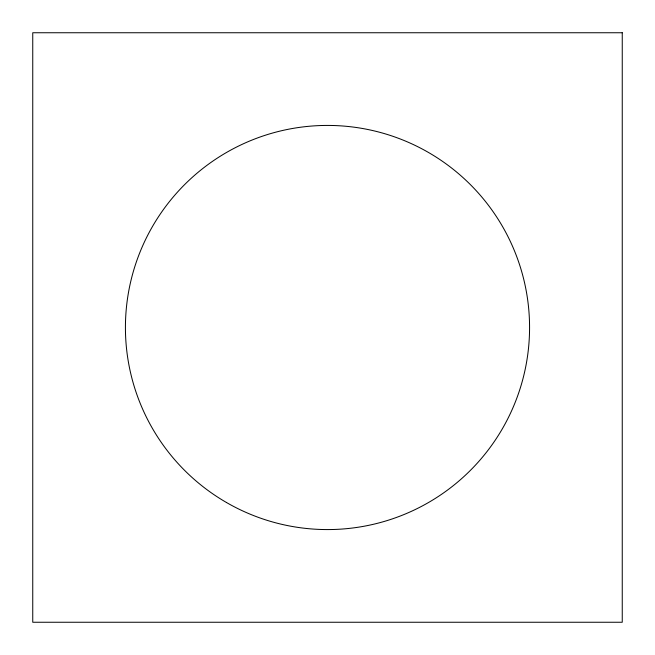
<?xml version="1.0" encoding="UTF-8"?>
<svg xmlns="http://www.w3.org/2000/svg" width="655" height="655" viewBox="0 0 655 655"><rect width="100%" height="100%" fill="white"/><g stroke="black" fill="none" stroke-linecap="round" stroke-linejoin="round"><path stroke-width="0.98" d="M622.25 32.75L32.75 32.75L32.75 622.25L622.25 622.25L622.25 32.75M226.466 502.5A202.067 202.067 0 0 0 529.567 327.5A202.067 202.067 0 0 0 226.466 152.5A202.067 202.067 0 0 0 226.466 502.5"/></g></svg>
